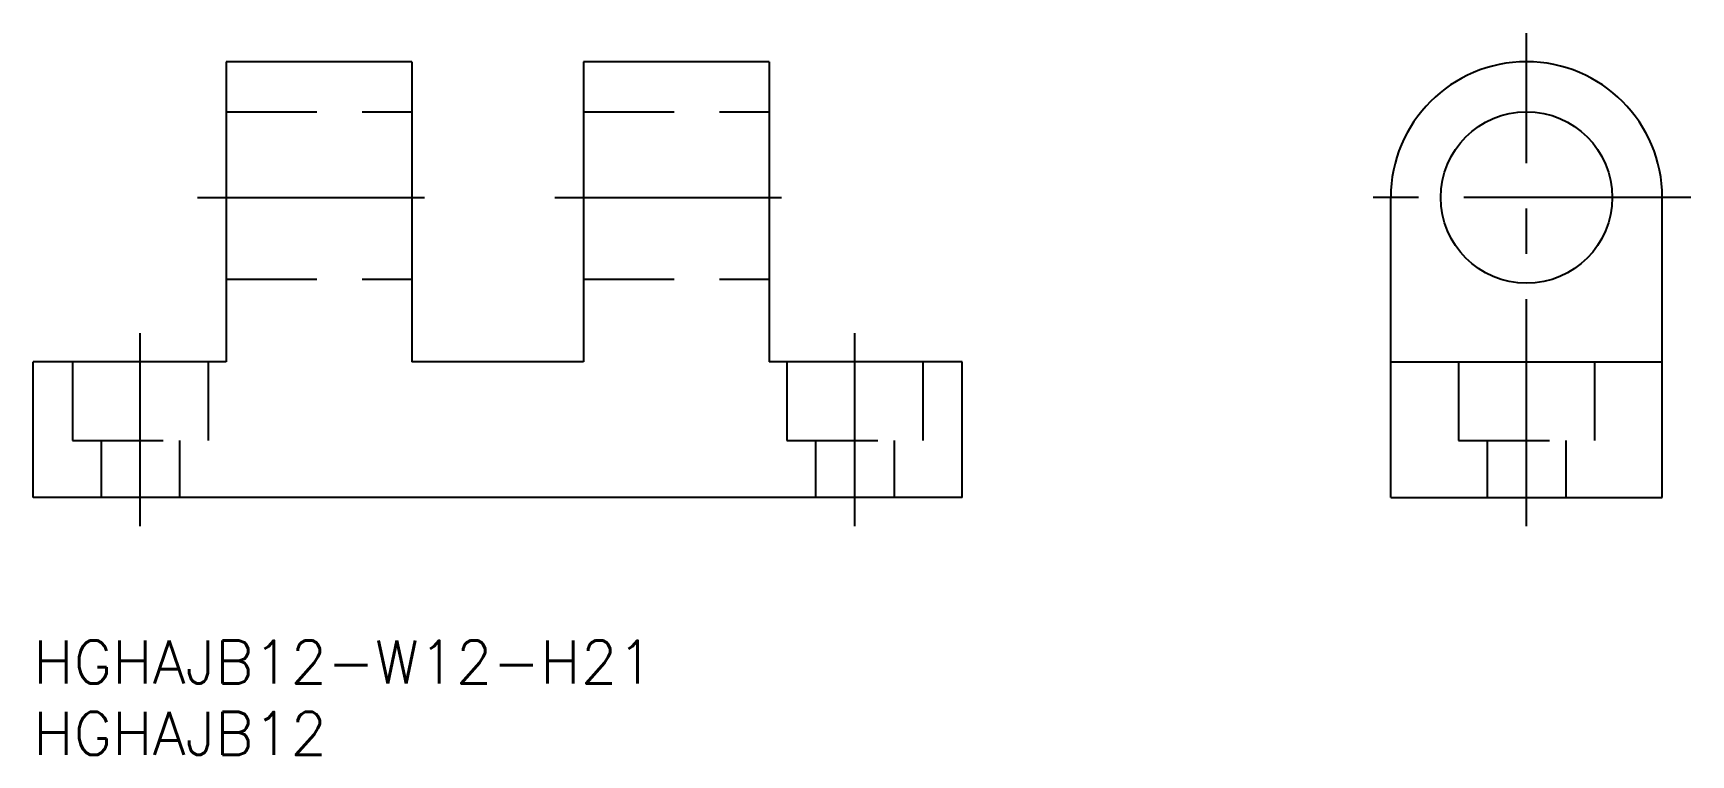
# Model space of a CAD drawing. Extents: x 0 to 116, y -8 to 42.
import ezdxf

# ---------------------------------------------------------------- set-up
doc = ezdxf.new("R2010")
doc.units = 0
doc.header["$LTSCALE"] = 0.5
doc.linetypes.add('CENTER', pattern=[50.8, 31.75, -6.35, 6.35, -6.35])
doc.linetypes.add('DASHED', pattern=[19.05, 12.7, -6.35])
for name, color, linetype in [('MSM_CENTER', 1, 'CENTER'), ('MSM_CONTINUOUS', 7, 'CONTINUOUS'), ('MSM_DASHED', 4, 'DASHED'), ('MSM_PART_NUMBER', 7, 'CONTINUOUS')]:
    doc.layers.add(name, color=color, linetype=linetype)
doc.styles.get("Standard").update_dxf_attribs({"font": 'txt.shx', "height": 3, "bigfont": 'bigfont.shx'})

# ---------------------------------------------------------------- blocks, each defined once
blk = doc.blocks.new('*U2')
at = {"layer": 'MSM_PART_NUMBER'}
blk.add_text('HGHAJB12-W12-H21', height=3, dxfattribs=at).set_placement((0, -3))
blk = doc.blocks.new('*U3')
at = {"layer": 'MSM_PART_NUMBER'}
blk.add_text('HGHAJB12', height=3, dxfattribs=at).set_placement((0, -8))

msp = doc.modelspace()

# ---------------------------------------------------------------- linework, layer by layer
at = {"layer": 'MSM_CENTER'}
for p, q in [((104.5, 8), (104.5, 42.5)), ((11.5, 31), (28.5, 31)), ((36.5, 31), (53.5, 31)), ((116, 31), (93, 31)), ((7.5, 8), (7.5, 21.5)), ((57.5, 8), (57.5, 21.5))]:
    msp.add_line(p, q, dxfattribs=at)
at = {"layer": 'MSM_CONTINUOUS'}
for p, q in [((26.5, 40.5), (13.5, 40.5)), ((13.5, 40.5), (13.5, 19.5)), ((26.5, 40.5), (26.5, 19.5)), ((51.5, 40.5), (38.5, 40.5)), ((38.5, 40.5), (38.5, 19.5)), ((51.5, 40.5), (51.5, 19.5)), ((95, 10), (95, 31)), ((114, 10), (114, 31)), ((0, 10), (0, 19.5)), ((13.5, 19.5), (0, 19.5)), ((38.5, 19.5), (26.5, 19.5)), ((65, 19.5), (51.5, 19.5)), ((65, 10), (65, 19.5)), ((95, 19.5), (114, 19.5)), ((65, 10), (0, 10)), ((95, 10), (114, 10))]:
    msp.add_line(p, q, dxfattribs=at)
msp.add_circle((104.5, 31), 6, dxfattribs=at)
msp.add_arc((104.5, 31), 9.5, 0, 180, dxfattribs=at)
at = {"layer": 'MSM_DASHED'}
for p, q in [((13.5, 37), (26.5, 37)), ((38.5, 37), (51.5, 37)), ((13.5, 25.28), (26.5, 25.28)), ((38.5, 25.28), (51.5, 25.28)), ((2.75, 19.5), (2.75, 14)), ((12.25, 19.5), (12.25, 14)), ((52.75, 19.5), (52.75, 14)), ((62.25, 19.5), (62.25, 14)), ((99.75, 19.5), (99.75, 14)), ((109.25, 19.5), (109.25, 14)), ((2.75, 14), (12.25, 14)), ((4.75, 14), (4.75, 10)), ((10.25, 14), (10.25, 10)), ((52.75, 14), (62.25, 14)), ((54.75, 14), (54.75, 10)), ((60.25, 14), (60.25, 10)), ((99.75, 14), (109.25, 14)), ((101.75, 14), (101.75, 10)), ((107.25, 14), (107.25, 10))]:
    msp.add_line(p, q, dxfattribs=at)

# ---------------------------------------------------------------- block references
at = {"layer": 'MSM_CONTINUOUS'}
for name in ['*U2', '*U3']:
    msp.add_blockref(name, (0, 0), dxfattribs=at)

doc.saveas('drawing.dxf')
